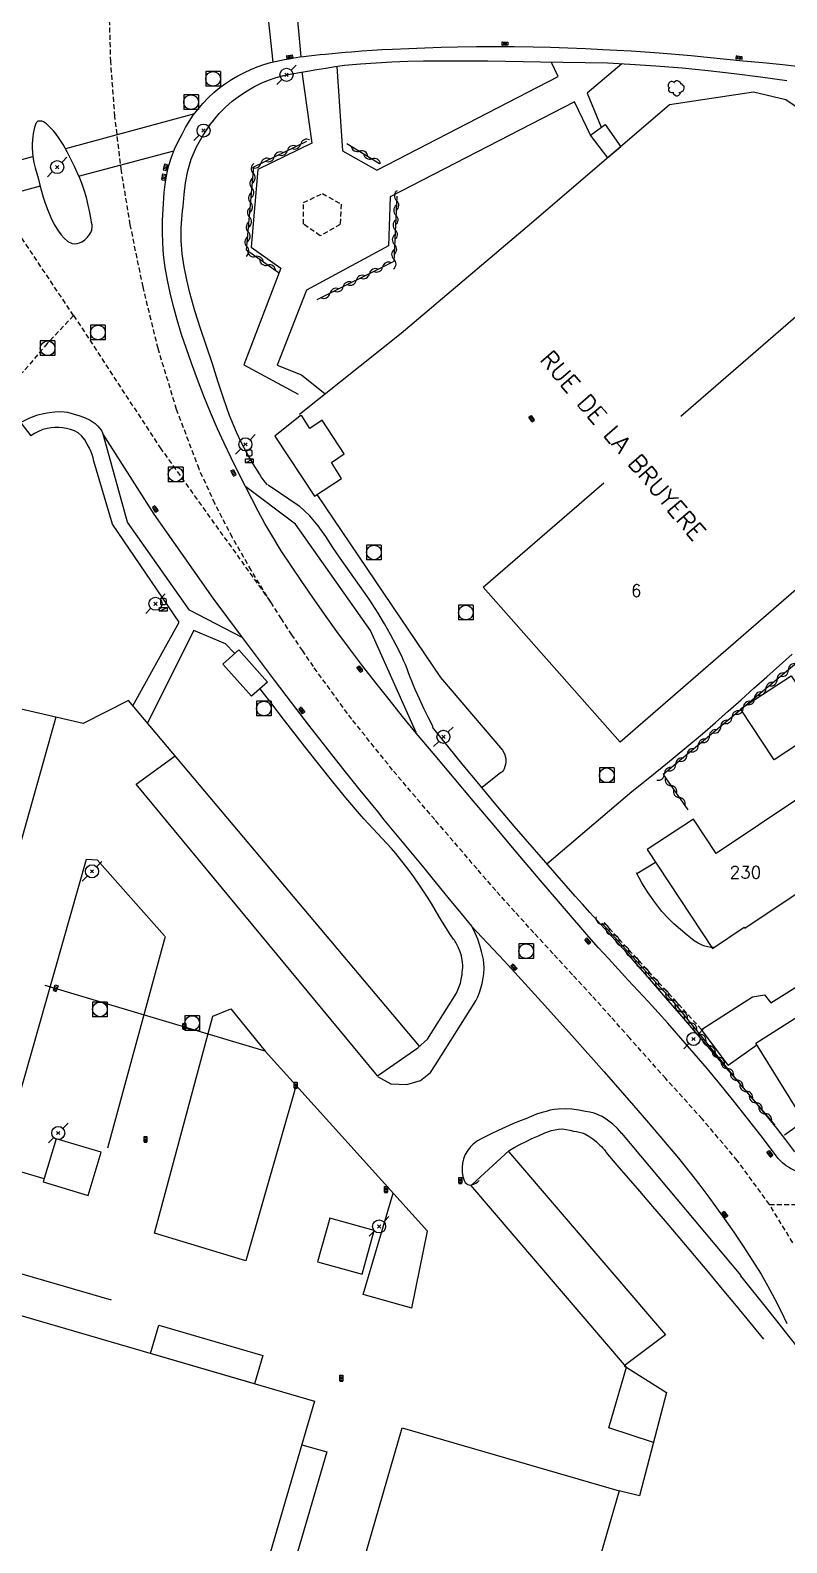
# Model space of a CAD drawing. Header units: millimetres. Extents: x 157999 to 159002, y 156999 to 158001.
# Drawn here: x 158278.1 to 158355.3, y 157298.8 to 157453.1 of the extents above; entities that cross this region are included whole.
import ezdxf
from ezdxf.enums import TextEntityAlignment as Align

# ---------------------------------------------------------------- set-up
doc = ezdxf.new("R2010")
doc.units = ezdxf.units.MM
doc.linetypes.add('DASHED', pattern=[0.75, 0.5, -0.25])
doc.layers.get('0').update_dxf_attribs({"linetype": 'CONTINUOUS'})
for name, color, linetype in [('W0001', 6, 'DASHED'), ('W0004', 5, 'CONTINUOUS'), ('W0006', 2, 'CONTINUOUS'), ('W0008', 7, 'CONTINUOUS'), ('W0014', 7, 'CONTINUOUS'), ('W0015', 2, 'CONTINUOUS'), ('W0017', 7, 'CONTINUOUS'), ('W0020', 2, 'CONTINUOUS'), ('W0021', 2, 'CONTINUOUS'), ('W0101', 7, 'CONTINUOUS'), ('W0104', 1, 'CONTINUOUS'), ('W0105', 7, 'CONTINUOUS'), ('W0112', 1, 'DASHED'), ('W0300', 7, 'CONTINUOUS'), ('W0310', 3, 'CONTINUOUS'), ('W0401', 7, 'CONTINUOUS'), ('W0420', 7, 'CONTINUOUS'), ('W0438', 7, 'CONTINUOUS'), ('W0473', 7, 'CONTINUOUS'), ('W0989', 7, 'CONTINUOUS'), ('W0991', 7, 'CONTINUOUS')]:
    doc.layers.add(name, color=color, linetype=linetype)
doc.styles.get("Standard").update_dxf_attribs({"font": 'romans.shx', "width": 0.85})

# ---------------------------------------------------------------- blocks, each defined once
blk = doc.blocks.new('T401')
for p, q in [((-0.3, 0.3), (0, 0.3)), ((-0.3, -0.25), (-0.3, 0.3)), ((-0.3, 0.15), (0, 0.15)), ((-0.3, 0), (0, 0)), ((0, 0.3), (0, -0.25)), ((-0.3, -0.15), (0, -0.15)), ((-0.3, -0.25), (-0.3, -0.3)), ((-0.3, -0.3), (0, -0.3)), ((0, -0.3), (0, -0.25))]:
    blk.add_line(p, q)
blk = doc.blocks.new('T473')
for p, q in [((-0.166667, 0.166667), (0.166667, -0.166667)), ((-0.166667, -0.166667), (0.166667, 0.166667)), ((0.500001, 0.500001), (1.000002, 1.000002)), ((-1.000002, -1.000002), (-0.500001, -0.500001))]:
    blk.add_line(p, q)
blk.add_ellipse((0, 0), major_axis=(0.471405, 0.471405), ratio=1, start_param=5.4977871438, end_param=11.780972451)
blk = doc.blocks.new('T420')
for p, q in [((0.75, 0.75), (-0.75, 0.75)), ((-0.75, 0.75), (-0.75, -0.75)), ((0.75, 0.75), (0.75, -0.75)), ((0.75, -0.75), (-0.75, -0.75))]:
    blk.add_line(p, q)
blk.add_ellipse((0, 0), major_axis=(-0.53, 0.53), ratio=1, start_param=3.926991, end_param=10.210176)
blk = doc.blocks.new('T438')
for p, q in [((-0.4, 0.2), (0.4, 0.2)), ((-0.4, -0.2), (-0.4, 0.2)), ((0.15, 1.1), (-0.3, 1.1)), ((-0.3, 1.1), (-0.3, 0.5)), ((-0.3, 0.5), (0.15, 0.5)), ((0.3, 0.65), (0.3, 0.95)), ((0.4, 0.2), (0.4, -0.2))]:
    blk.add_line(p, q)
at = {"flags": 128}
for points in [[(-0.4, -0.2), (0.4, 0.2)], [(0.4, -0.2), (-0.4, -0.2)]]:
    blk.add_lwpolyline(points, dxfattribs=at)
for centre, major_axis, start_param, end_param in [((0.15, 0.95), (0.106, -0.106), 0.785398, 2.356194), ((0.15, 0.65), (0.106, 0.106), 3.926991, 5.497787)]:
    blk.add_ellipse(centre, major_axis=major_axis, ratio=1, start_param=start_param, end_param=end_param)
blk = doc.blocks.new('T300')
for p, q in [((-0.8, 0.51), (-0.86, 0.34)), ((-0.86, 0.34), (-0.86, 0.17)), ((-0.86, 0.17), (-0.74, 0.06)), ((-0.69, 0.63), (-0.8, 0.51)), ((-0.8, -0.06), (-0.74, 0.06)), ((-0.74, 0.06), (-0.69, 0.11)), ((-0.57, 0.69), (-0.69, 0.63)), ((-0.46, 0.69), (-0.57, 0.69)), ((-0.29, 0.63), (-0.46, 0.69)), ((-0.29, 0.63), (-0.17, 0.74)), ((-0.23, 0.57), (-0.29, 0.63)), ((-0.17, 0.74), (-0.06, 0.8)), ((-0.06, 0.8), (0.06, 0.8)), ((0.06, 0.8), (0.23, 0.74)), ((0.23, 0.74), (0.34, 0.63)), ((0.34, 0.63), (0.4, 0.51)), ((0.46, 0.46), (0.34, 0.46)), ((0.4, 0.51), (0.4, 0.46)), ((0.57, 0.4), (0.46, 0.46)), ((0.57, 0.4), (0.69, 0.29)), ((0.69, 0.29), (0.74, 0.17)), ((0.74, 0.06), (0.69, -0.17)), ((0.74, 0.17), (0.74, 0.06)), ((-0.8, -0.17), (-0.8, -0.06)), ((-0.8, -0.23), (-0.8, -0.17)), ((-0.74, -0.34), (-0.8, -0.23)), ((-0.69, -0.4), (-0.74, -0.34)), ((-0.51, -0.46), (-0.69, -0.4)), ((-0.4, -0.46), (-0.51, -0.46)), ((-0.4, -0.46), (-0.34, -0.46)), ((-0.34, -0.46), (-0.34, -0.4)), ((-0.34, -0.51), (-0.34, -0.46)), ((-0.29, -0.63), (-0.34, -0.51)), ((-0.17, -0.74), (-0.29, -0.63)), ((-0.06, -0.8), (-0.17, -0.74)), ((0.06, -0.8), (-0.06, -0.8)), ((0.17, -0.74), (0.06, -0.8)), ((0.23, -0.69), (0.17, -0.74)), ((0.29, -0.46), (0.23, -0.46)), ((0.29, -0.63), (0.23, -0.69)), ((0.46, -0.4), (0.29, -0.46)), ((0.34, -0.51), (0.29, -0.63)), ((0.34, -0.51), (0.34, -0.46)), ((0.57, -0.34), (0.46, -0.4)), ((0.63, -0.29), (0.57, -0.34)), ((0.69, -0.17), (0.63, -0.29))]:
    blk.add_line(p, q)
blk = doc.blocks.new('t310o')
at = {"color": 0, "linetype": 'Continuous'}
for centre, start, end in [((-0.5, 0.38), 216.8699, 323.1304), ((0.5, -0.37), 36.8699, 143.1303)]:
    blk.add_arc(centre, 0.625, start, end, dxfattribs=at)

msp = doc.modelspace()

# ---------------------------------------------------------------- linework, layer by layer
at = {"layer": 'W0001'}
for points in [[(158302.71, 157394.75), (158300.68, 157398.05), (158298.76, 157401.42), (158296.98, 157404.86), (158295.37, 157408.39), (158293.07, 157414.47), (158291.19, 157420.67), (158289.65, 157426.97), (158288.35, 157433.31), (158287.44, 157438.82), (158286.78, 157444.36), (158286.36, 157449.93), (158286.2, 157455.51)], [(158282.57, 157424.04), (158274.82, 157435.62), (158272.25, 157439.08), (158269.62, 157442.49), (158266.92, 157445.85), (158264.16, 157449.15)], [(158282.57, 157424.04), (158279.87, 157421.18), (158277.33, 157418.19)], [(158282.57, 157424.04), (158291.39, 157410.56), (158302.71, 157394.75)], [(158353.57, 157333.35), (158350.29, 157337.84), (158346.7, 157342.08), (158342.99, 157346.19), (158339.31, 157350.32), (158337.39, 157352.5), (158335.44, 157354.65), (158333.48, 157356.79), (158331.5, 157358.93), (158329.54, 157361.06), (158327.58, 157363.21), (158325.64, 157365.38), (158323.74, 157367.58), (158319.42, 157372.61), (158315.12, 157377.67), (158310.96, 157382.85), (158307.04, 157388.22), (158305.94, 157389.84), (158304.85, 157391.47), (158303.77, 157393.1), (158302.71, 157394.75)], [(158355.95, 157329.45), (158353.57, 157333.35)], [(158353.57, 157333.35), (158379.51, 157333.16), (158383.98, 157332.8), (158388.44, 157332.31), (158392.88, 157331.66), (158397.29, 157330.83), (158404.45, 157329.25)]]:
    msp.add_lwpolyline(points, dxfattribs=at)
at = {"layer": 'W0004'}
msp.add_lwpolyline([(158318.68, 157330.64), (158302.13, 157349), (158279.65, 157355.7)], dxfattribs=at)
at = {"layer": 'W0006'}
for points in [[(158280.74, 157383.07), (158267.86, 157337.26), (158262.83, 157338.73)], [(158313.58, 157346.46), (158288.94, 157376.23), (158292.94, 157379.11)], [(158279.56, 157335.95), (158274.97, 157337.34), (158283.89, 157368.59), (158284.98, 157368.51), (158291.85, 157360.76)], [(158291.9, 157360.69), (158286.03, 157339.11)], [(158305.26, 157345.52), (158300.14, 157327.6), (158290.82, 157330.43), (158296.76, 157352.57), (158298.61, 157353.3), (158302.13, 157349)], [(158341.74, 157309.07), (158337.17, 157310.56), (158339, 157316.75), (158323.1, 157335.32)], [(158317.09, 157322.77), (158312.11, 157324.15), (158315.19, 157334.51)], [(158317.09, 157322.77), (158318.68, 157330.64)]]:
    msp.add_lwpolyline(points, dxfattribs=at)
at = {"layer": 'W0008'}
for points in [[(158285.54, 157411.94), (158290.74, 157403.77), (158296.77, 157395.22), (158299.57, 157391.46)], [(158317.53, 157381.45), (158316.13, 157383.15), (158314.75, 157384.86), (158313.39, 157386.58), (158312.05, 157388.32), (158310.73, 157390.06), (158309.44, 157391.82), (158308.16, 157393.59), (158306.9, 157395.38), (158305.84, 157396.92), (158304.79, 157398.46), (158303.76, 157400.02), (158302.78, 157401.62), (158302.07, 157402.84), (158301.39, 157404.08), (158300.74, 157405.34), (158300.11, 157406.61)], [(158323.14, 157361.76), (158324.26, 157360.58), (158325.38, 157359.4), (158326.49, 157358.2), (158327.6, 157357.01), (158330.65, 157353.65), (158333.69, 157350.27), (158336.7, 157346.88), (158339.69, 157343.46), (158341.23, 157341.68), (158342.76, 157339.88), (158344.28, 157338.07), (158345.76, 157336.24), (158346.58, 157335.18), (158347.39, 157334.1), (158348.18, 157333.01), (158348.95, 157331.92), (158349.92, 157330.52), (158350.88, 157329.11), (158351.82, 157327.68), (158352.71, 157326.23), (158353.41, 157325), (158354.08, 157323.75), (158354.72, 157322.49), (158355.34, 157321.21)]]:
    msp.add_lwpolyline(points, dxfattribs=at)
at = {"layer": 'W0014'}
for points in [[(158300.11, 157406.61), (158299.36, 157408.07), (158298.64, 157409.53), (158297.94, 157411.01), (158297.26, 157412.5), (158296.55, 157414.15), (158295.86, 157415.82), (158295.21, 157417.5), (158294.59, 157419.19), (158294.08, 157420.65), (158293.59, 157422.12), (158293.14, 157423.6), (158292.74, 157425.1), (158292.43, 157426.37), (158292.15, 157427.65), (158291.92, 157428.94), (158291.75, 157430.24), (158291.66, 157431.41), (158291.63, 157432.58), (158291.64, 157433.74), (158291.69, 157434.91), (158291.73, 157435.47), (158291.76, 157436.03), (158291.81, 157436.59), (158291.87, 157437.15), (158291.94, 157437.7), (158292.04, 157438.26), (158292.15, 157438.81), (158292.28, 157439.36), (158292.55, 157440.19), (158292.87, 157441), (158293.24, 157441.79), (158293.63, 157442.56), (158293.99, 157443.21), (158294.37, 157443.85), (158294.78, 157444.47), (158295.23, 157445.06), (158295.74, 157445.67), (158296.29, 157446.24), (158296.87, 157446.79), (158297.48, 157447.3), (158298.07, 157447.73), (158298.69, 157448.13), (158299.34, 157448.5), (158299.99, 157448.84), (158300.64, 157449.14), (158301.31, 157449.4), (158301.98, 157449.64), (158302.66, 157449.85), (158303.13, 157449.97), (158303.6, 157450.07), (158304.08, 157450.16), (158304.55, 157450.24), (158304.91, 157450.31), (158305.28, 157450.37), (158305.64, 157450.42), (158306.01, 157450.47), (158306.58, 157450.54), (158307.14, 157450.6), (158307.71, 157450.66), (158308.28, 157450.71), (158308.94, 157450.78), (158309.6, 157450.85), (158310.27, 157450.91), (158310.93, 157450.96), (158311.97, 157451.04), (158313.02, 157451.11), (158314.06, 157451.17), (158315.11, 157451.22), (158316.76, 157451.3), (158318.42, 157451.36), (158320.08, 157451.41), (158321.74, 157451.45), (158323.67, 157451.48), (158325.6, 157451.49), (158327.52, 157451.49), (158329.45, 157451.47), (158331.23, 157451.42), (158333.01, 157451.35), (158334.8, 157451.27), (158336.58, 157451.19), (158338.01, 157451.12), (158339.45, 157451.04), (158340.89, 157450.95), (158342.32, 157450.85), (158343.96, 157450.71), (158345.6, 157450.56), (158347.23, 157450.39), (158348.87, 157450.23), (158350.89, 157450.04), (158352.91, 157449.85), (158354.93, 157449.65), (158356.94, 157449.42)], [(158302.36, 157406.78), (158302.13, 157407.05), (158301.92, 157407.32), (158301.71, 157407.6), (158301.52, 157407.89), (158300.88, 157408.91), (158300.27, 157409.96), (158299.71, 157411.04), (158299.19, 157412.13), (158298.49, 157413.85), (158297.87, 157415.6), (158297.3, 157417.36), (158296.73, 157419.11), (158296.12, 157420.91), (158295.5, 157422.72), (158294.92, 157424.53), (158294.42, 157426.37), (158294.12, 157427.69), (158293.86, 157429.01), (158293.66, 157430.34), (158293.54, 157431.69), (158293.53, 157432.13), (158293.53, 157432.56), (158293.54, 157433), (158293.57, 157433.44), (158293.6, 157433.87), (158293.64, 157434.31), (158293.69, 157434.74), (158293.74, 157435.17), (158293.86, 157436.38), (158294, 157437.59), (158294.21, 157438.8), (158294.56, 157439.98), (158295.11, 157441.24), (158295.78, 157442.44), (158296.55, 157443.57), (158297.41, 157444.64), (158298.05, 157445.3), (158298.75, 157445.91), (158299.49, 157446.46), (158300.26, 157446.97), (158300.97, 157447.38), (158301.71, 157447.74), (158302.47, 157448.05), (158303.24, 157448.33), (158304.03, 157448.54), (158304.83, 157448.7), (158305.63, 157448.83), (158306.43, 157448.96), (158307.38, 157449.13), (158308.32, 157449.29), (158309.27, 157449.44), (158310.22, 157449.57), (158311.83, 157449.72), (158313.44, 157449.84), (158315.05, 157449.93), (158316.66, 157449.99), (158318.26, 157450.03), (158319.86, 157450.04), (158321.46, 157450.04), (158323.06, 157450.03), (158324.85, 157450.02), (158326.64, 157450), (158328.43, 157449.97), (158330.22, 157449.94), (158332.49, 157449.9), (158334.77, 157449.86), (158337.05, 157449.81), (158339.32, 157449.7), (158341.99, 157449.52), (158344.66, 157449.3), (158347.32, 157449.03), (158349.98, 157448.73), (158352.67, 157448.39), (158355.35, 157448.01)], [(158277.06, 157413.05), (158277.5, 157413.31), (158277.96, 157413.54), (158278.43, 157413.74), (158278.92, 157413.9), (158279.49, 157414.05), (158280.07, 157414.16), (158280.66, 157414.23), (158281.25, 157414.25), (158281.6, 157414.23), (158281.96, 157414.17), (158282.3, 157414.09), (158282.64, 157413.99), (158283.19, 157413.81), (158283.74, 157413.61), (158284.27, 157413.36), (158284.76, 157413.02), (158285.02, 157412.79), (158285.24, 157412.52), (158285.43, 157412.23), (158285.58, 157411.92)], [(158278.24, 157411.76), (158277.21, 157413.11)], [(158284.64, 157409.2), (158284.56, 157409.54), (158284.46, 157409.87), (158284.33, 157410.2), (158284.18, 157410.51), (158283.95, 157410.93), (158283.7, 157411.35), (158283.4, 157411.73), (158283.03, 157412.06), (158282.66, 157412.27), (158282.26, 157412.42), (158281.85, 157412.51), (158281.44, 157412.57), (158281.05, 157412.61), (158280.66, 157412.62), (158280.27, 157412.59), (158279.88, 157412.52), (158279.43, 157412.4), (158279, 157412.22), (158278.59, 157412.01), (158278.2, 157411.76)], [(158288.62, 157384.23), (158293.34, 157392.77), (158286.53, 157402.75), (158284.64, 157409.2)], [(158302.41, 157406.76), (158305.58, 157404.64)], [(158306.68, 157403.62), (158305.58, 157404.64)], [(158319.24, 157382.07), (158318.77, 157383.01), (158318.31, 157383.96), (158317.86, 157384.92), (158317.43, 157385.88), (158317.25, 157386.3), (158317.08, 157386.73), (158316.91, 157387.16), (158316.75, 157387.58), (158316.59, 157388.01), (158316.42, 157388.44), (158316.24, 157388.86), (158316.05, 157389.28), (158315.49, 157390.4), (158314.91, 157391.5), (158314.29, 157392.59), (158313.65, 157393.66), (158312.72, 157395.1), (158311.75, 157396.51), (158310.76, 157397.9), (158309.77, 157399.3), (158309.02, 157400.39), (158308.29, 157401.5), (158307.53, 157402.59), (158306.68, 157403.62)], [(158298.99, 157389.6), (158298.05, 157390.54), (158294.83, 157391.92), (158290.09, 157382.49)], [(158299.57, 157391.46), (158301.29, 157389.15), (158303.03, 157386.84), (158304.77, 157384.55), (158306.53, 157382.26), (158308.27, 157380.04), (158310.02, 157377.83), (158311.78, 157375.62), (158313.56, 157373.43), (158314.23, 157372.6), (158314.9, 157371.78), (158315.58, 157370.96), (158316.26, 157370.14), (158316.94, 157369.32), (158317.62, 157368.5), (158318.3, 157367.68), (158318.97, 157366.86), (158320.02, 157365.58), (158321.07, 157364.3), (158322.12, 157363.02), (158323.16, 157361.73)], [(158321.63, 157354.91), (158321.79, 157355.24), (158321.92, 157355.59), (158322.03, 157355.94), (158322.11, 157356.3), (158322.15, 157356.54), (158322.2, 157356.79), (158322.23, 157357.03), (158322.25, 157357.28), (158322.27, 157357.53), (158322.27, 157357.78), (158322.25, 157358.03), (158322.23, 157358.28), (158322.14, 157358.71), (158322.01, 157359.13), (158321.84, 157359.54), (158321.65, 157359.93), (158321.58, 157360.06), (158321.51, 157360.18), (158321.42, 157360.3), (158321.34, 157360.42), (158321.25, 157360.53), (158321.17, 157360.65), (158321.08, 157360.76), (158321, 157360.88), (158320.6, 157361.51), (158320.21, 157362.14), (158319.83, 157362.78), (158319.45, 157363.42), (158319.07, 157364.06), (158318.68, 157364.69), (158318.28, 157365.32), (158317.86, 157365.94), (158317.28, 157366.76), (158316.69, 157367.57), (158316.07, 157368.37), (158315.44, 157369.15), (158314.99, 157369.67), (158314.53, 157370.18), (158314.06, 157370.69), (158313.59, 157371.19), (158313.12, 157371.68), (158312.65, 157372.19), (158312.18, 157372.69), (158311.73, 157373.21), (158310.36, 157374.83), (158309.02, 157376.48), (158307.7, 157378.14), (158306.38, 157379.8), (158305.17, 157381.34), (158303.97, 157382.87), (158302.78, 157384.42), (158301.6, 157385.97)], [(158354.07, 157338.55), (158352.71, 157340.34), (158351.32, 157342.12), (158349.92, 157343.89), (158348.51, 157345.64), (158347.2, 157347.21), (158345.88, 157348.76), (158344.54, 157350.3), (158343.2, 157351.83), (158342.2, 157352.95), (158341.2, 157354.05), (158340.18, 157355.15), (158339.17, 157356.24), (158338.15, 157357.34), (158337.14, 157358.43), (158336.14, 157359.54), (158335.14, 157360.65), (158332.65, 157363.53), (158330.19, 157366.43), (158327.74, 157369.34), (158325.29, 157372.24), (158323.35, 157374.54), (158321.4, 157376.84), (158319.47, 157379.15), (158317.53, 157381.45)], [(158356.15, 157338.73), (158355.25, 157339.94), (158354.33, 157341.13), (158352.36, 157343.55), (158350.33, 157345.93), (158348.29, 157348.29), (158346.25, 157350.65), (158344.63, 157352.55), (158343, 157354.44), (158341.37, 157356.33), (158339.73, 157358.21), (158338.99, 157359.04), (158338.25, 157359.86), (158337.5, 157360.69), (158336.75, 157361.51), (158336, 157362.33), (158335.25, 157363.15), (158334.5, 157363.98), (158333.76, 157364.81), (158331.68, 157367.18), (158329.6, 157369.56), (158327.53, 157371.95), (158325.49, 157374.35), (158323.9, 157376.26), (158322.31, 157378.17), (158320.75, 157380.1), (158319.19, 157382.04)], [(158313.58, 157346.46), (158317.69, 157349.34), (158318.67, 157350.22), (158321.63, 157354.91)], [(158327.02, 157338.84), (158327.58, 157339.18), (158328.16, 157339.5), (158328.75, 157339.79), (158329.34, 157340.07), (158329.99, 157340.36), (158330.65, 157340.66), (158331.34, 157340.9), (158332.05, 157341.04), (158332.44, 157341.05), (158332.83, 157341), (158333.21, 157340.92), (158333.58, 157340.84), (158333.87, 157340.79), (158334.16, 157340.74), (158334.45, 157340.67), (158334.72, 157340.56), (158335.15, 157340.33), (158335.54, 157340.05), (158335.91, 157339.74), (158336.27, 157339.41), (158336.43, 157339.26), (158336.58, 157339.09), (158336.73, 157338.91), (158336.86, 157338.73)], [(158323.25, 157335.39), (158327.02, 157338.84)], [(158336.86, 157338.69), (158338.01, 157337.36), (158339.16, 157336.03), (158340.3, 157334.7), (158341.44, 157333.37), (158342.93, 157331.63), (158344.41, 157329.89), (158345.88, 157328.15), (158347.35, 157326.4), (158348.76, 157324.71), (158350.17, 157323.02), (158351.57, 157321.32), (158352.96, 157319.61)], [(158358.06, 157336.23), (158357.68, 157336.31), (158357.3, 157336.4), (158356.93, 157336.51), (158356.56, 157336.64), (158356.35, 157336.72), (158356.13, 157336.81), (158355.92, 157336.91), (158355.71, 157337.03), (158355.5, 157337.16), (158355.29, 157337.29), (158355.09, 157337.44), (158354.9, 157337.6), (158354.67, 157337.82), (158354.46, 157338.05), (158354.26, 157338.3), (158354.07, 157338.55)]]:
    msp.add_lwpolyline(points, dxfattribs=at)
at = {"layer": 'W0015'}
msp.add_lwpolyline([(158283.65, 157436.83), (158283.43, 157437.45), (158283.2, 157438.05), (158282.94, 157438.65), (158282.67, 157439.24), (158282.3, 157440), (158281.91, 157440.75), (158281.5, 157441.48), (158281.04, 157442.19), (158280.78, 157442.54), (158280.5, 157442.88), (158280.2, 157443.2), (158279.89, 157443.51), (158279.79, 157443.59), (158279.7, 157443.67), (158279.59, 157443.75), (158279.48, 157443.81), (158279.41, 157443.84), (158279.33, 157443.86), (158279.26, 157443.88), (158279.18, 157443.88), (158279.1, 157443.88), (158279.01, 157443.88), (158278.93, 157443.86), (158278.86, 157443.82), (158278.81, 157443.78), (158278.77, 157443.73), (158278.74, 157443.68), (158278.71, 157443.63), (158278.67, 157443.53), (158278.64, 157443.43), (158278.61, 157443.33), (158278.59, 157443.23), (158278.52, 157442.92), (158278.45, 157442.61), (158278.39, 157442.29), (158278.36, 157441.98), (158278.34, 157441.54), (158278.34, 157441.11), (158278.36, 157440.68), (158278.4, 157440.25), (158278.51, 157439.67), (158278.65, 157439.1), (158278.81, 157438.53), (158278.97, 157437.96), (158279.12, 157437.34), (158279.28, 157436.73), (158279.45, 157436.11), (158279.65, 157435.51), (158279.93, 157434.78), (158280.23, 157434.04), (158280.58, 157433.33), (158281.01, 157432.66), (158281.29, 157432.29), (158281.59, 157431.92), (158281.97, 157431.59), (158282.43, 157431.38), (158282.69, 157431.35), (158282.94, 157431.39), (158283.18, 157431.47), (158283.4, 157431.57), (158283.57, 157431.66), (158283.72, 157431.78), (158283.85, 157431.9), (158283.98, 157432.04), (158284.05, 157432.13), (158284.12, 157432.21), (158284.19, 157432.31), (158284.25, 157432.4), (158284.31, 157432.5), (158284.36, 157432.6), (158284.41, 157432.71), (158284.44, 157432.82), (158284.46, 157433.07), (158284.45, 157433.31), (158284.4, 157433.55), (158284.36, 157433.79), (158284.23, 157434.56), (158284.06, 157435.32), (158283.87, 157436.08)], close=True, dxfattribs=at)
at = {"layer": 'W0017'}
for points in [[(158309.44, 157449.46), (158310.02, 157440.86), (158313.51, 157438.86), (158332.02, 157448.42), (158331.3, 157449.92)], [(158338.5, 157449.73), (158334.98, 157446.72), (158336.4, 157443.25)], [(158305.84, 157448.9), (158306.89, 157441.64), (158301.35, 157438.93), (158300.67, 157431.03), (158303.7, 157428.88), (158299.94, 157419.01), (158305.47, 157416.01)], [(158357.7, 157444.38), (158355.23, 157446.06), (158351.96, 157446.82), (158343.38, 157445.54), (158329.29, 157433.47), (158315.99, 157422.2), (158305.62, 157413.96)], [(158335.33, 157442.39), (158333.67, 157445.84), (158314.86, 157436.17), (158314.7, 157431.17), (158306.32, 157426.64), (158303.34, 157418.98), (158305.82, 157417.98), (158308.25, 157416.05)], [(158307.37, 157405.77), (158315.03, 157394.45), (158320.02, 157387.11), (158326.34, 157379.69)], [(158339.53, 157375.49), (158341.35, 157376.94), (158343.16, 157378.4), (158344.95, 157379.88), (158346.73, 157381.38), (158348.06, 157382.52), (158349.37, 157383.68), (158350.68, 157384.84), (158351.98, 157386.01), (158353.29, 157387.18), (158354.59, 157388.34), (158355.9, 157389.5)], [(158317.86, 157349.5), (158288.18, 157384.75), (158283.55, 157382.41), (158275.44, 157384.3), (158272.17, 157371.82), (158262.83, 157338.73)], [(158326.34, 157379.69), (158326.47, 157379.47), (158326.57, 157379.24), (158326.64, 157378.99), (158326.67, 157378.74), (158326.67, 157378.5), (158326.64, 157378.25), (158326.58, 157378.02), (158326.49, 157377.79), (158326.43, 157377.67), (158326.35, 157377.56), (158326.26, 157377.47), (158326.16, 157377.38)], [(158326.16, 157377.43), (158324.24, 157375.88)], [(158330.86, 157368.09), (158339.53, 157375.49)], [(158347.91, 157359.56), (158347.6, 157359.58), (158347.29, 157359.62), (158346.99, 157359.7), (158346.7, 157359.8), (158346.29, 157360.01), (158345.9, 157360.26), (158345.53, 157360.54), (158345.17, 157360.83), (158344.49, 157361.39), (158343.83, 157361.98), (158343.19, 157362.6), (158342.6, 157363.25), (158341.87, 157364.18), (158341.19, 157365.15), (158340.56, 157366.15), (158340, 157367.19)], [(158340.04, 157367.12), (158341.95, 157368.27)], [(158323.62, 157354.11), (158323.81, 157354.54), (158323.98, 157354.98), (158324.12, 157355.43), (158324.24, 157355.88), (158324.29, 157356.08), (158324.33, 157356.28), (158324.36, 157356.48), (158324.4, 157356.68), (158324.42, 157356.89), (158324.44, 157357.09), (158324.45, 157357.3), (158324.45, 157357.5), (158324.43, 157357.92), (158324.38, 157358.33), (158324.3, 157358.74), (158324.2, 157359.15), (158324.02, 157359.78), (158323.8, 157360.41), (158323.55, 157361.02), (158323.27, 157361.62)], [(158319.48, 157347.61), (158323.62, 157354.11)], [(158313.56, 157346.42), (158314.94, 157345.67), (158316.57, 157345.59), (158317.95, 157346.01), (158318.97, 157346.8), (158319.48, 157347.61)], [(158338.5, 157340.58), (158338.07, 157341.09), (158337.59, 157341.55), (158337.06, 157341.96), (158336.5, 157342.31), (158336.1, 157342.51), (158335.67, 157342.65), (158335.24, 157342.76), (158334.81, 157342.85), (158334.12, 157342.97), (158333.42, 157343.06), (158332.72, 157343.1), (158332.02, 157343.08), (158331.6, 157343.04), (158331.19, 157342.96), (158330.78, 157342.85), (158330.38, 157342.74), (158329.81, 157342.55), (158329.25, 157342.33), (158328.7, 157342.1), (158328.15, 157341.87), (158327.39, 157341.56), (158326.64, 157341.24), (158325.89, 157340.9), (158325.16, 157340.54), (158324.69, 157340.32), (158324.22, 157340.09), (158323.77, 157339.83), (158323.35, 157339.5), (158323.04, 157339.18), (158322.76, 157338.83), (158322.52, 157338.44), (158322.35, 157338.02), (158322.24, 157337.57), (158322.2, 157337.11), (158322.22, 157336.65), (158322.3, 157336.2), (158322.35, 157335.99), (158322.42, 157335.79), (158322.53, 157335.6), (158322.68, 157335.44), (158322.8, 157335.37), (158322.92, 157335.34), (158323.05, 157335.33), (158323.17, 157335.35), (158323.4, 157335.41), (158323.6, 157335.51), (158323.79, 157335.64), (158323.95, 157335.8)], [(158350.69, 157326.09), (158338.52, 157340.63)], [(158326.94, 157338.77), (158342.96, 157320.04), (158338.76, 157316.9), (158343.08, 157314.16), (158340.31, 157303.63), (158338.24, 157304.13)], [(158257.94, 157331.89), (158286.41, 157323.62)], [(158356.35, 157318.89), (158353.54, 157322.47), (158350.65, 157326.06)]]:
    msp.add_lwpolyline(points, dxfattribs=at)
at = {"layer": 'W0020'}
for points in [[(158301.63, 157461.64), (158302.88, 157449.9)], [(158305.8, 157450.45), (158304.72, 157462)], [(158294.89, 157444.61), (158281.75, 157441.05)], [(158267.7, 157437.36), (158278.4, 157440.26)], [(158283.06, 157438.27), (158292.8, 157440.85)], [(158279.16, 157437.25), (158270.74, 157434.97)]]:
    msp.add_lwpolyline(points, dxfattribs=at)
at = {"layer": 'W0021'}
for points in [[(158299.77, 157391.2), (158294.4, 157393.99), (158288.07, 157402.95), (158285.57, 157411.93)], [(158317.52, 157381.5), (158312.85, 157391.92), (158305.21, 157402.74), (158300.13, 157406.58)]]:
    msp.add_lwpolyline(points, dxfattribs=at)
at = {"layer": 'W0101'}
msp.add_lwpolyline([(158344.53, 157413.78), (158368.99, 157434.95), (158371.43, 157432.27), (158373.38, 157433.93), (158377.73, 157433.02), (158386.05, 157431.26), (158383.51, 157419.69), (158338.34, 157380.51), (158324.36, 157396.32), (158336.68, 157406.99)], dxfattribs=at)
for points in [[(158347.76, 157359.46), (158350.98, 157361.65), (158351.05, 157361.54), (158361.4, 157368.43), (158356.86, 157375.02), (158348.14, 157369.15), (158345.83, 157372.66), (158341.1, 157369.55)], [(158389.23, 157355.54), (158373.32, 157345.92), (158370.18, 157351.64), (158356.3, 157343.19), (158352.17, 157349.82), (158366.05, 157358.63), (158381.63, 157368.36)], [(158243.62, 157290.86), (158254.65, 157328.57), (158307.14, 157313.27), (158296.1, 157275.47)], [(158338.24, 157304.13), (158326.21, 157262.64), (158304.07, 157269.06), (158316.09, 157310.55)]]:
    msp.add_lwpolyline(points, close=True, dxfattribs=at)
at = {"layer": 'W0104'}
for points in [[(158305.67, 157413.8), (158303.11, 157411.74), (158307.15, 157405.63), (158309.91, 157407.42), (158308.89, 157409.06), (158310.19, 157409.94), (158307.94, 157413.37), (158306.68, 157412.52), (158305.86, 157413.82)], [(158300.73, 157385.2), (158297.8, 157388.47), (158299.41, 157389.92), (158302.35, 157386.65)], [(158359.21, 157382.1), (158354.05, 157378.7), (158350.63, 157383.9), (158355.79, 157387.29)], [(158279.45, 157335.65), (158284.04, 157334.26), (158285.37, 157338.67), (158280.79, 157340.05)], [(158307.47, 157327.51), (158312.02, 157326.25), (158313.25, 157330.68), (158308.7, 157331.95)], [(158301.03, 157315.05), (158290.41, 157318.15), (158291.26, 157321.04), (158301.87, 157317.95)]]:
    msp.add_lwpolyline(points, close=True, dxfattribs=at)
for points in [[(158346.64, 157351.21), (158351.83, 157354.54), (158353.06, 157354.75), (158353.72, 157353.93), (158364.64, 157360.74), (158374.03, 157366.66), (158375.45, 157366.32), (158376.17, 157364.95)], [(158349.35, 157347.56), (158346.64, 157351.21)], [(158349.35, 157347.56), (158352.29, 157349.62)], [(158305.85, 157308.84), (158308.39, 157308.1), (158302.82, 157289.03), (158300.28, 157289.77)]]:
    msp.add_lwpolyline(points, dxfattribs=at)
at = {"layer": 'W0105'}
msp.add_lwpolyline([(158338.4, 157441.27), (158337.08, 157440.14), (158335.3, 157442.43), (158336.81, 157443.52)], close=True, dxfattribs=at)
at = {"layer": 'W0112'}
msp.add_lwpolyline([(158309.86, 157435.41), (158309.77, 157433.33), (158307.74, 157432.18), (158306.02, 157433.38), (158306.02, 157435.57), (158307.95, 157436.49)], close=True, dxfattribs=at)
msp.add_lwpolyline([(158346.64, 157351.21), (158336.7, 157362.1)], dxfattribs=at)
at = {"layer": 'W0310'}
for points in [[(158303.58, 157428.32), (158300.22, 157430.7), (158300.94, 157439.23), (158306.35, 157441.82)], [(158310.46, 157441.6), (158313.77, 157439.56)], [(158315.54, 157436.23), (158315.23, 157429.56), (158307.38, 157425.64)], [(158356.54, 157388.75), (158342.74, 157377.2), (158345.23, 157373.62)], [(158336.46, 157362.05), (158343.51, 157354.34), (158350.33, 157345.91), (158354.11, 157341.45)], [(158360.03, 157343.91), (158355.09, 157340.42)]]:
    msp.add_lwpolyline(points, dxfattribs=at)

# ---------------------------------------------------------------- block references
at = {"layer": 'W0300'}
msp.add_blockref('T300', (158344.11, 157447.23), dxfattribs=at)
at = {"layer": 'W0310'}
for p, rotation in [((158304.39, 157440.88), 25.58620636688099), ((158305.74, 157441.53), 25.58620636688099), ((158311.74, 157440.81), 328.4649225624653), ((158301.69, 157439.59), 25.58620636688099), ((158303.04, 157440.23), 25.58620636688099), ((158313.01, 157440.03), 328.4649225624653), ((158300.89, 157438.56), 85.16187750626004), ((158300.76, 157437.06), 85.16187750626004), ((158315.52, 157435.78), 267.33739814907), ((158300.51, 157434.07), 85.16187750626004), ((158300.63, 157435.57), 85.16187750626004), ((158315.45, 157434.29), 267.33739814907), ((158300.38, 157432.58), 85.16187750626004), ((158315.38, 157432.79), 267.33739814907), ((158300.25, 157431.08), 85.16187750626004), ((158315.31, 157431.29), 267.33739814907), ((158301.13, 157430.06), 144.7309043195031), ((158315.24, 157429.79), 267.33739814907), ((158302.36, 157429.19), 144.7309043195031), ((158312.75, 157428.32), 206.5913443639313), ((158314.09, 157428.99), 206.5913443639313), ((158310.07, 157426.98), 206.5913443639313), ((158311.41, 157427.65), 206.5913443639313), ((158308.72, 157426.31), 206.5913443639313), ((158354.35, 157386.92), 219.9469975863597), ((158355.5, 157387.88), 219.9469975863597), ((158352.05, 157384.99), 219.9469975863597), ((158353.2, 157385.96), 219.9469975863597), ((158350.9, 157384.03), 219.9469975863597), ((158348.6, 157382.1), 219.9469975863597), ((158349.75, 157383.07), 219.9469975863597), ((158347.45, 157381.14), 219.9469975863597), ((158345.15, 157379.21), 219.9469975863597), ((158346.3, 157380.18), 219.9469975863597), ((158342.85, 157377.29), 219.9469975863597), ((158344, 157378.25), 219.9469975863597), ((158343.52, 157376.08), 304.9704719266095), ((158344.38, 157374.85), 304.9704719266095), ((158336.55, 157361.95), 312.4265098728024), ((158337.56, 157360.84), 312.4265098728024), ((158338.57, 157359.74), 312.4265098728024), ((158339.59, 157358.63), 312.4265098728024), ((158340.6, 157357.52), 312.4265098728024), ((158341.61, 157356.42), 312.4265098728024), ((158342.62, 157355.31), 312.4265098728024), ((158343.62, 157354.19), 308.9675321992978), ((158344.57, 157353.03), 308.9675321992978), ((158345.51, 157351.86), 308.9675321992978), ((158346.45, 157350.7), 308.9675321992978), ((158347.4, 157349.53), 308.9675321992978), ((158348.34, 157348.36), 308.9675321992978), ((158349.28, 157347.2), 308.9675321992978), ((158350.23, 157346.03), 308.9675321992978), ((158351.2, 157344.88), 310.3503440953886), ((158352.17, 157343.74), 310.3503440953886), ((158353.14, 157342.6), 310.3503440953886)]:
    msp.add_blockref('t310o', p, dxfattribs=dict(at, rotation=rotation))
at = {"layer": 'W0401'}
for p, rotation in [((158304.63, 157450.3), 280.1403968656463), ((158326.57, 157451.62), 269.9334987737626), ((158350.44, 157450.2), 264.6106025799774), ((158291.92, 157438.14), 350.2846987972125), ((158292.08, 157439.14), 345.9392146264872), ((158329.43, 157413.6), 33.71593474429132), ((158299.01, 157408.07), 26.74138269598118), ((158290.77, 157404.2), 212.5015867603327), ((158311.89, 157388.08), 37.38281742286105), ((158305.74, 157383.65), 217.6153493919213), ((158335.14, 157360.33), 41.50434481334349), ((158327.39, 157357.44), 222.5634116342453), ((158280.88, 157355.36), 340.7461543524084), ((158353.72, 157338.61), 36.95844410934981), ((158348.89, 157332.23), 215.0926736634904)]:
    msp.add_blockref('T401', p, dxfattribs=dict(at, rotation=rotation))
for p in [(158294.01, 157351.52), (158305.37, 157345.51), (158290.05, 157339.99), (158314.59, 157334.87), (158322.18, 157335.79), (158310.03, 157315.62)]:
    msp.add_blockref('T401', p, dxfattribs=at)
at = {"layer": 'W0420'}
for p in [(158296.8, 157448.19), (158294.55, 157445.81), (158285.05, 157422.31), (158279.91, 157420.7), (158292.98, 157407.83), (158313.21, 157399.87), (158322.59, 157393.74), (158301.98, 157383.95), (158336.97, 157377.14), (158328.74, 157359.19), (158285.25, 157353.25), (158294.67, 157351.86)]:
    msp.add_blockref('T420', p, dxfattribs=at)
at = {"layer": 'W0438'}
for p in [(158300.5, 157409.22), (158291.73, 157394.07)]:
    msp.add_blockref('T438', p, dxfattribs=at)
at = {"layer": 'W0473'}
for p in [(158304.29, 157448.6), (158295.83, 157442.91), (158280.89, 157439.19), (158300.1, 157410.9), (158290.92, 157394.64), (158320.3, 157381.06), (158284.44, 157367.34), (158345.82, 157350.23), (158281, 157340.64), (158313.74, 157331.11)]:
    msp.add_blockref('T473', p, dxfattribs=at)

# ---------------------------------------------------------------- texts
at = {"layer": 'W0989'}
msp.add_text('RUE DE LA BRUYERE', height=1.75, rotation=310.338, dxfattribs=at).set_placement((158330.04, 157419.53))
at = {"layer": 'W0991'}
for s, p in [('6', (158339.98, 157395.98)), ('230', (158351.12, 157367.24))]:
    msp.add_text(s, height=1.25, dxfattribs=at).set_placement(p, align=Align.MIDDLE_CENTER)

doc.saveas('drawing.dxf')
